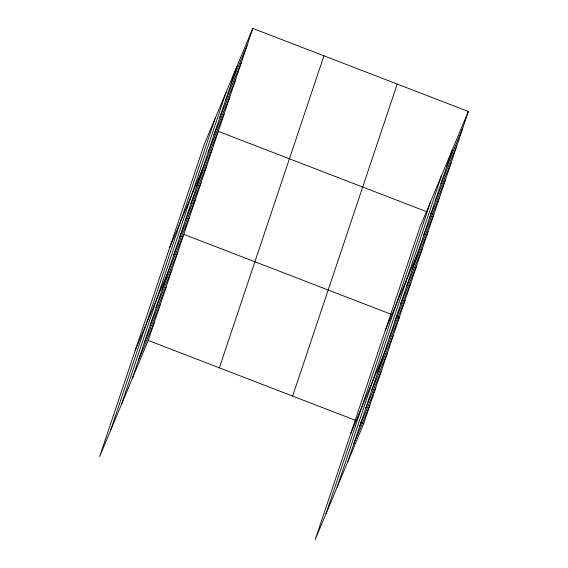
<?xml version="1.0" encoding="UTF-8"?>
<svg xmlns="http://www.w3.org/2000/svg" width="568" height="568" viewBox="0 0 568 568"><rect width="100%" height="100%" fill="white"/><g stroke="black" fill="none" stroke-linecap="round" stroke-linejoin="round"><path stroke-width="0.85" d="M110.462 430.714L215.031 118.684M121.58 404.132L226.149 92.094M132.372 378.324L236.948 66.293M252.796 28.4L204.239 144.485L99.663 456.516L148.227 340.431L252.796 28.4L468.337 111.484L363.761 423.515L315.204 539.6L419.773 227.569L468.337 111.484M219.354 367.851L323.923 55.82M292.634 396.102L397.209 84.071M325.996 513.799L430.572 201.768M337.115 487.216L441.691 175.185M347.907 461.415L452.483 149.384M231.19 83.46L247.044 45.561M225.439 100.621L241.293 62.721M219.688 117.782L235.542 79.882M213.937 134.943L229.791 97.05M208.186 152.103L224.041 114.211M169.733 247.456L218.289 131.371L426.469 211.623M196.684 186.425L212.538 148.532M190.933 203.593L206.787 165.693M185.182 220.753L201.036 182.853M179.431 237.914L195.278 200.014M173.68 255.075L189.527 217.182M135.219 350.421L183.776 234.343L391.139 314.274M162.001 289.921L177.855 252.022M156.072 307.6L171.927 269.701M150.151 325.279L165.998 287.387M144.222 342.965L160.077 305.066M138.301 360.644L154.148 322.752M446.732 166.545L462.586 128.645M440.981 183.705L456.828 145.813M435.23 200.866L451.077 162.973M429.479 218.027L445.326 180.134M423.728 235.188L439.575 197.295M385.267 330.541L433.824 214.456L430.558 213.199M412.219 269.516L428.073 231.616M406.468 286.677L422.322 248.777M400.717 303.837L416.571 265.945M394.966 320.998L410.82 283.105M389.215 338.159L405.069 300.266M350.761 433.512L399.318 317.427L396.045 316.163M377.535 373.006L393.39 335.106M371.614 390.685L387.468 352.792M365.685 408.371L381.54 370.471M359.764 426.05L375.611 388.157M353.836 443.729L369.69 405.836M148.227 340.431L355.589 420.363M360.488 422.258L363.761 423.515"/></g></svg>
